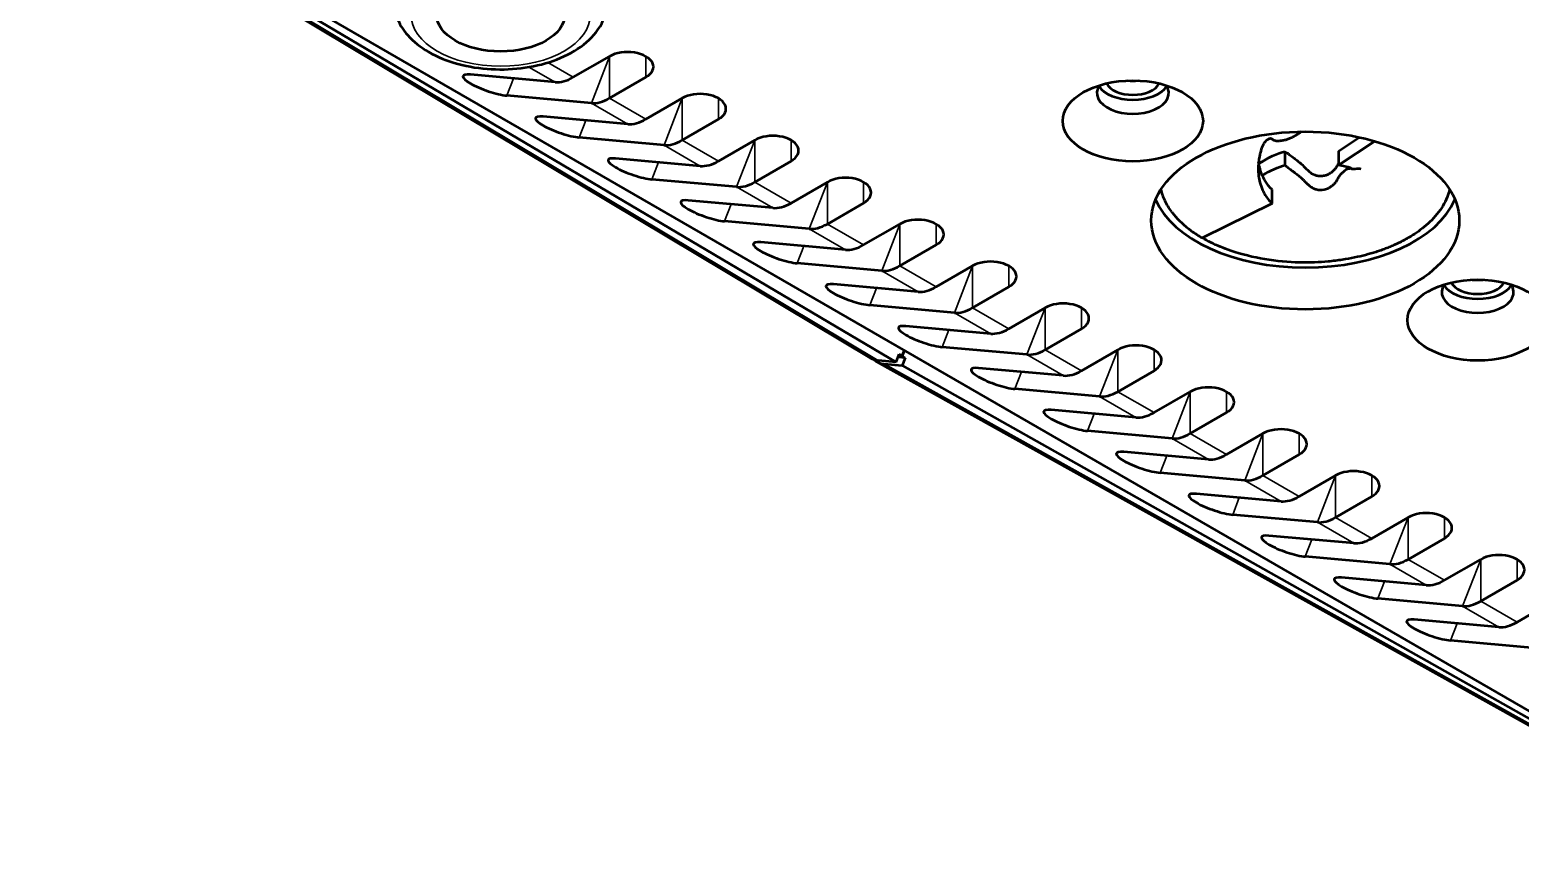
# Model space of a CAD drawing. Header units: millimetres. Extents: x 40 to 2195, y 40 to 1687.
# Drawn here: x 1515.1 to 1602.2, y 127.7 to 175.6 of the extents above; entities that cross this region are included whole.
import ezdxf

# ---------------------------------------------------------------- set-up
doc = ezdxf.new("R2010")
doc.units = ezdxf.units.MM
doc.header["$LTSCALE"] = 8
doc.layers.add('Visible (ISO)', color=7, linetype='Continuous', lineweight=50)
doc.layers.add('Visible Narrow (ISO)', color=7, linetype='Continuous', lineweight=35)

msp = doc.modelspace()

# ---------------------------------------------------------------- linework, layer by layer
at = {"layer": 'Visible (ISO)'}
for p, q in [((1564.215, 156.44), (1515.096, 185.807)), ((1565.726, 156.202), (1520.844, 182.735)), ((1611.726, 130.604), (1521.541, 182.673)), ((1546.855, 172.839), (1548.977, 174.064)), ((1545.795, 172.555), (1540.845, 172.997)), ((1548.977, 171.615), (1551.098, 172.839)), ((1547.916, 171.33), (1542.966, 171.773)), ((1551.098, 170.39), (1553.219, 171.615)), ((1550.037, 170.106), (1545.088, 170.548)), ((1553.219, 169.165), (1555.341, 170.39)), ((1552.159, 168.881), (1547.209, 169.323)), ((1555.341, 167.94), (1557.462, 169.165)), ((1591.58, 168.527), (1592.804, 169.334)), ((1591.58, 167.71), (1593.699, 169.107)), ((1588.446, 168.513), (1588.446, 167.697)), ((1591.58, 168.527), (1591.58, 167.71)), ((1554.28, 167.656), (1549.33, 168.098)), ((1557.462, 166.716), (1559.583, 167.94)), ((1556.401, 166.431), (1551.451, 166.874)), ((1559.583, 165.491), (1561.705, 166.716)), ((1558.523, 165.207), (1553.573, 165.649)), ((1561.705, 164.266), (1563.826, 165.491)), ((1587.691, 165.465), (1587.691, 166.281)), ((1587.691, 165.465), (1583.625, 163.45)), ((1560.644, 163.982), (1555.694, 164.424)), ((1563.826, 163.041), (1565.947, 164.266)), ((1562.765, 162.757), (1557.815, 163.199)), ((1565.947, 161.817), (1568.068, 163.041)), ((1564.886, 161.533), (1559.937, 161.975)), ((1568.068, 160.592), (1570.19, 161.817)), ((1567.008, 160.308), (1562.058, 160.75)), ((1570.19, 159.367), (1572.311, 160.592)), ((1569.129, 159.083), (1564.179, 159.525)), ((1572.311, 158.142), (1574.432, 159.367)), ((1571.25, 157.858), (1566.301, 158.3)), ((1574.432, 156.918), (1576.554, 158.142)), ((1566.08, 156.558), (1566.207, 156.885)), ((1566.207, 156.885), (1566.08, 156.558)), ((1573.372, 156.634), (1568.422, 157.076)), ((1576.554, 155.693), (1578.675, 156.918)), ((1615.461, 127.861), (1564.595, 156.221)), ((1565.726, 156.202), (1564.668, 156.297)), ((1565.021, 156.093), (1566.079, 155.998)), ((1565.726, 156.202), (1565.902, 156.656)), ((1566.255, 156.452), (1565.837, 156.489)), ((1565.871, 156.576), (1566.08, 156.558)), ((1566.08, 156.558), (1565.871, 156.576)), ((1566.08, 156.558), (1565.902, 156.656)), ((1566.255, 156.452), (1566.079, 155.998)), ((1566.079, 155.998), (1611.354, 130.479)), ((1566.08, 156.558), (1566.255, 156.452)), ((1575.493, 155.409), (1570.543, 155.851)), ((1578.675, 154.468), (1580.796, 155.693)), ((1577.614, 154.184), (1572.665, 154.626)), ((1580.796, 153.243), (1582.918, 154.468)), ((1579.736, 152.959), (1574.786, 153.401)), ((1582.918, 152.019), (1585.039, 153.243)), ((1581.857, 151.735), (1576.907, 152.177)), ((1585.039, 150.794), (1587.16, 152.019)), ((1583.978, 150.51), (1579.029, 150.952)), ((1587.16, 149.569), (1589.282, 150.794)), ((1586.1, 149.285), (1581.15, 149.727)), ((1589.282, 148.345), (1591.403, 149.569)), ((1588.221, 148.06), (1583.271, 148.502)), ((1591.403, 147.12), (1593.524, 148.345)), ((1590.342, 146.836), (1585.393, 147.278)), ((1593.524, 145.895), (1595.646, 147.12)), ((1592.464, 145.611), (1587.514, 146.053)), ((1595.646, 144.67), (1597.767, 145.895)), ((1594.585, 144.386), (1589.635, 144.828)), ((1597.767, 143.446), (1599.888, 144.67)), ((1596.706, 143.161), (1591.757, 143.603)), ((1599.888, 142.221), (1602.01, 143.446)), ((1598.828, 141.937), (1593.878, 142.379)), ((1602.01, 140.996), (1604.131, 142.221)), ((1600.949, 140.712), (1595.999, 141.154)), ((1603.07, 139.487), (1598.121, 139.929))]:
    msp.add_line(p, q, dxfattribs=at)
for centre, major_axis in [((1542.613, 176.514), (3.75, 0)), ((1579.559, 170.288), (4.1, 0)), ((1589.635, 164.47), (-9, 0)), ((1599.712, 158.653), (4.1, 0))]:
    msp.add_ellipse(centre, major_axis=major_axis, ratio=0.57735, dxfattribs=at)
for centre, major_axis, start_param, end_param in [((1550.037, 173.452), (1.5, 0), 5.497787, 8.63938), ((1546.855, 175.289), (-1.5, -2.598), 0.261799, 0.785398), ((1579.559, 172.737), (-1.6, 0), 0.279852, 2.86174), ((1579.559, 173.554), (1.6, 0), 4.514879, 4.909899), ((1548.977, 174.064), (-1.5, -2.598), 0.261799, 0.785398), ((1554.28, 171.002), (1.5, 0), 5.497787, 8.63938), ((1579.559, 171.921), (2.1, 0), 2.762165, 6.662613), ((1579.559, 172.737), (-2.1, 0), 0.343429, 2.798164), ((1551.098, 172.839), (-1.5, -2.598), 0.261799, 0.785398), ((1553.219, 171.615), (-1.5, -2.598), 0.261799, 0.785398), ((1558.523, 168.553), (1.5, 0), 5.497787, 8.63938), ((1555.341, 170.39), (-1.5, -2.598), 0.261799, 0.785398), ((1557.462, 169.165), (-1.5, -2.598), 0.261799, 0.785398), ((1562.765, 166.103), (1.5, 0), 5.497787, 8.63938), ((1559.583, 167.94), (-1.5, -2.598), 0.261799, 0.785398), ((1589.635, 166.92), (-9, 0), 0.237941, 2.903652), ((1561.705, 166.716), (-1.5, -2.598), 0.261799, 0.785398), ((1567.008, 163.654), (1.5, 0), 5.497787, 8.63938), ((1563.826, 165.491), (-1.5, -2.598), 0.261799, 0.785398), ((1571.25, 161.204), (1.5, 0), 5.497787, 8.63938), ((1565.947, 164.266), (-1.5, -2.598), 0.261799, 0.785398), ((1568.068, 163.041), (-1.5, -2.598), 0.261799, 0.785398), ((1599.712, 160.286), (2.1, 0), 2.762165, 6.662613), ((1599.712, 161.102), (-2.1, 0), 0.343429, 2.798164), ((1599.712, 161.102), (-1.6, 0), 0.279852, 2.86174), ((1599.712, 161.919), (1.6, 0), 4.514879, 4.909899), ((1575.493, 158.755), (1.5, 0), 5.497787, 8.63938), ((1570.19, 161.817), (-1.5, -2.598), 0.261799, 0.785398), ((1572.311, 160.592), (-1.5, -2.598), 0.261799, 0.785398), ((1574.432, 159.367), (-1.5, -2.598), 0.261799, 0.785398), ((1579.736, 156.305), (1.5, 0), 5.497787, 8.63938), ((1565.729, 159.031), (1.5, 2.598), 3.132861, 3.403479), ((1566.082, 158.826), (1.5, 2.598), 3.023552, 3.403478), ((1576.554, 158.142), (-1.5, -2.598), 0.261799, 0.785398), ((1578.675, 156.918), (-1.5, -2.598), 0.261799, 0.785398), ((1583.978, 153.856), (1.5, 0), 5.497787, 8.63938), ((1580.796, 155.693), (-1.5, -2.598), 0.261799, 0.785398), ((1582.918, 154.468), (-1.5, -2.598), 0.261799, 0.785398), ((1588.221, 151.406), (1.5, 0), 5.497787, 8.63938), ((1585.039, 153.243), (-1.5, -2.598), 0.261799, 0.785398), ((1592.464, 148.957), (1.5, 0), 5.497787, 8.63938), ((1587.16, 152.019), (-1.5, -2.598), 0.261799, 0.785398), ((1589.282, 150.794), (-1.5, -2.598), 0.261799, 0.785398), ((1596.706, 146.507), (1.5, 0), 5.497787, 8.63938), ((1591.403, 149.569), (-1.5, -2.598), 0.261799, 0.785398), ((1593.524, 148.345), (-1.5, -2.598), 0.261799, 0.785398), ((1595.646, 147.12), (-1.5, -2.598), 0.261799, 0.785398), ((1600.949, 144.058), (1.5, 0), 5.497787, 8.63938), ((1597.767, 145.895), (-1.5, -2.598), 0.261799, 0.785398), ((1599.888, 144.67), (-1.5, -2.598), 0.261799, 0.785398), ((1602.01, 143.446), (-1.5, -2.598), 0.261799, 0.785398)]:
    msp.add_ellipse(centre, major_axis=major_axis, ratio=0.57735, start_param=start_param, end_param=end_param, dxfattribs=at)
for points, knots in [([(1536.533, 176.382), (1536.675, 175.986), (1536.9, 175.622), (1537.517, 174.92), (1537.932, 174.595), (1538.916, 174.027), (1539.497, 173.793), (1540.737, 173.456), (1541.397, 173.353), (1542.728, 173.28), (1543.398, 173.31), (1544.697, 173.5), (1545.324, 173.661), (1546.483, 174.11), (1547.014, 174.4), (1547.904, 175.103), (1548.27, 175.514), (1548.585, 176.115), (1548.644, 176.247), (1548.692, 176.382)], [5.701218, 5.701218, 5.701218, 5.701218, 5.966867, 5.966867, 6.282703, 6.282703, 6.628859, 6.628859, 6.974502, 6.974502, 7.316899, 7.316899, 7.660317, 7.660317, 8.007658, 8.007658, 8.345227, 8.345227, 8.435949, 8.435949, 8.435949, 8.435949]), ([(1589.39, 169.665), (1589.381, 169.657), (1589.372, 169.649), (1589.306, 169.59), (1589.248, 169.544), (1589.123, 169.458), (1589.059, 169.419), (1588.914, 169.34), (1588.84, 169.306), (1588.741, 169.265), (1588.705, 169.251), (1588.606, 169.214), (1588.542, 169.193), (1588.41, 169.157), (1588.343, 169.143), (1588.209, 169.122), (1588.142, 169.115), (1588.029, 169.11), (1587.98, 169.111), (1587.916, 169.119), (1587.898, 169.122), (1587.841, 169.135), (1587.81, 169.148), (1587.76, 169.179), (1587.745, 169.189), (1587.708, 169.216), (1587.688, 169.231), (1587.662, 169.245), (1587.656, 169.248), (1587.621, 169.261), (1587.591, 169.261), (1587.532, 169.244), (1587.508, 169.234), (1587.474, 169.216), (1587.463, 169.209), (1587.432, 169.191), (1587.412, 169.178), (1587.355, 169.137), (1587.32, 169.106), (1587.271, 169.053), (1587.256, 169.034), (1587.221, 168.986), (1587.2, 168.954), (1587.157, 168.874), (1587.137, 168.83), (1587.104, 168.75), (1587.094, 168.722), (1587.071, 168.661), (1587.06, 168.627), (1587.042, 168.572), (1587.036, 168.552), (1587.017, 168.492), (1587.006, 168.452), (1586.987, 168.377), (1586.978, 168.342), (1586.957, 168.245), (1586.946, 168.184), (1586.924, 168.04), (1586.914, 167.959), (1586.898, 167.788), (1586.891, 167.694), (1586.882, 167.409), (1586.888, 167.239), (1586.938, 166.851), (1587, 166.556), (1587.176, 166.171), (1587.211, 166.103), (1587.308, 165.932), (1587.373, 165.833), (1587.52, 165.642), (1587.602, 165.55), (1587.691, 165.465)], [0.1895787, 0.1895787, 0.1895787, 0.1895787, 0.1932999, 0.1932999, 0.2174673, 0.2174673, 0.2395745, 0.2395745, 0.2669349, 0.2669349, 0.2827999, 0.2827999, 0.3102904, 0.3102904, 0.3407244, 0.3407244, 0.3731351, 0.3731351, 0.3994974, 0.3994974, 0.4105993, 0.4105993, 0.4350594, 0.4350594, 0.4470255, 0.4470255, 0.4626407, 0.4626407, 0.4676887, 0.4676887, 0.4883797, 0.4883797, 0.5014145, 0.5014145, 0.5079848, 0.5079848, 0.5202333, 0.5202333, 0.5440608, 0.5440608, 0.5550669, 0.5550669, 0.5713839, 0.5713839, 0.5859827, 0.5859827, 0.593731, 0.593731, 0.6028632, 0.6028632, 0.608364, 0.608364, 0.6187408, 0.6187408, 0.6277891, 0.6277891, 0.6426012, 0.6426012, 0.6631252, 0.6631252, 0.6857124, 0.6857124, 0.7223331, 0.7223331, 0.7696781, 0.7696781, 0.7802243, 0.7802243, 0.7964371, 0.7964371, 0.8130031, 0.8130031, 0.8130031, 0.8130031]), ([(1588.446, 168.513), (1588.484, 168.486), (1588.523, 168.458), (1588.605, 168.398), (1588.648, 168.365), (1588.789, 168.26), (1588.888, 168.185), (1589.051, 168.062), (1589.117, 168.011), (1589.242, 167.911), (1589.301, 167.863), (1589.395, 167.782), (1589.431, 167.75), (1589.558, 167.632), (1589.633, 167.552), (1589.773, 167.413), (1589.832, 167.357), (1589.948, 167.264), (1590.047, 167.193), (1590.219, 167.129), (1590.251, 167.119), (1590.354, 167.092), (1590.426, 167.082), (1590.564, 167.077), (1590.633, 167.081), (1590.767, 167.103), (1590.831, 167.12), (1590.928, 167.157), (1590.961, 167.172), (1591.057, 167.22), (1591.12, 167.258), (1591.231, 167.34), (1591.28, 167.382), (1591.349, 167.45), (1591.371, 167.475), (1591.428, 167.542), (1591.457, 167.583), (1591.517, 167.681), (1591.543, 167.732), (1591.571, 167.784), (1591.576, 167.791), (1591.58, 167.799)], [0.000001, 0.000001, 0.000001, 0.000001, 0.0139442, 0.0139442, 0.0302237, 0.0302237, 0.0658114, 0.0658114, 0.0898822, 0.0898822, 0.1128956, 0.1128956, 0.1276941, 0.1276941, 0.1671819, 0.1671819, 0.2005253, 0.2005253, 0.2339781, 0.2339781, 0.2415836, 0.2415836, 0.2574974, 0.2574974, 0.2724282, 0.2724282, 0.2872043, 0.2872043, 0.2948577, 0.2948577, 0.3104604, 0.3104604, 0.323868, 0.323868, 0.3307732, 0.3307732, 0.3422253, 0.3422253, 0.3547873, 0.3547873, 0.3570074, 0.3570074, 0.3570074, 0.3570074]), ([(1587.691, 166.281), (1587.549, 166.417), (1587.426, 166.569), (1587.221, 166.888), (1587.139, 167.054), (1587.032, 167.336), (1586.998, 167.447), (1586.955, 167.623), (1586.942, 167.686), (1586.922, 167.799), (1586.914, 167.848), (1586.908, 167.898)], [-1.3904247, -1.3904247, -1.3904247, -1.3904247, -1.2858826, -1.2858826, -1.1854961, -1.1854961, -1.1216988, -1.1216988, -1.0866955, -1.0866955, -1.0591796, -1.0591796, -1.0591796, -1.0591796]), ([(1588.446, 167.697), (1588.511, 167.651), (1588.58, 167.6), (1588.721, 167.494), (1588.797, 167.437), (1588.926, 167.34), (1588.979, 167.3), (1589.1, 167.207), (1589.169, 167.154), (1589.32, 167.031), (1589.402, 166.961), (1589.498, 166.871), (1589.517, 166.853), (1589.579, 166.792), (1589.619, 166.75), (1589.684, 166.685), (1589.706, 166.663), (1589.754, 166.615), (1589.781, 166.59), (1589.839, 166.536), (1589.872, 166.507), (1589.965, 166.436), (1590.023, 166.399), (1590.148, 166.337), (1590.212, 166.313), (1590.358, 166.274), (1590.432, 166.266), (1590.678, 166.256), (1590.816, 166.299), (1590.952, 166.349), (1591.021, 166.383), (1591.148, 166.46), (1591.208, 166.504), (1591.306, 166.589), (1591.346, 166.63), (1591.423, 166.719), (1591.453, 166.762), (1591.499, 166.835), (1591.514, 166.862), (1591.554, 166.934), (1591.576, 166.976), (1591.612, 167.039), (1591.624, 167.058), (1591.662, 167.114), (1591.689, 167.146), (1591.731, 167.19), (1591.743, 167.202), (1591.772, 167.229), (1591.788, 167.245), (1591.825, 167.279), (1591.848, 167.299), (1591.888, 167.336), (1591.907, 167.352), (1591.958, 167.397), (1591.989, 167.423), (1592.043, 167.462), (1592.066, 167.475), (1592.098, 167.49), (1592.109, 167.493), (1592.132, 167.501), (1592.146, 167.503), (1592.17, 167.508), (1592.181, 167.509), (1592.204, 167.512), (1592.216, 167.513), (1592.232, 167.516), (1592.236, 167.516), (1592.251, 167.519), (1592.262, 167.52), (1592.281, 167.522), (1592.29, 167.522), (1592.305, 167.521), (1592.311, 167.519), (1592.321, 167.516), (1592.325, 167.514), (1592.329, 167.512)], [0.000001, 0.000001, 0.000001, 0.000001, 0.023835, 0.023835, 0.051667, 0.051667, 0.071007, 0.071007, 0.096695, 0.096695, 0.128979, 0.128979, 0.137443, 0.137443, 0.156784, 0.156784, 0.167101, 0.167101, 0.178671, 0.178671, 0.193309, 0.193309, 0.217459, 0.217459, 0.239538, 0.239538, 0.26687, 0.26687, 0.347814, 0.347814, 0.434235, 0.434235, 0.5179, 0.5179, 0.580753, 0.580753, 0.648715, 0.648715, 0.686474, 0.686474, 0.74841, 0.74841, 0.789543, 0.789543, 0.873111, 0.873111, 0.904841, 0.904841, 0.950035, 0.950035, 1.008062, 1.008062, 1.060539, 1.060539, 1.154171, 1.154171, 1.237714, 1.237714, 1.278651, 1.278651, 1.336801, 1.336801, 1.39202, 1.39202, 1.455893, 1.455893, 1.479669, 1.479669, 1.544984, 1.544984, 1.608665, 1.608665, 1.657524, 1.657524, 1.697084, 1.697084, 1.697084, 1.697084]), ([(1592.336, 167.509), (1592.341, 167.506), (1592.346, 167.502), (1592.36, 167.49), (1592.371, 167.479), (1592.391, 167.461), (1592.384, 167.474), (1592.363, 167.492), (1592.354, 167.498), (1592.331, 167.512), (1592.318, 167.519), (1592.275, 167.538), (1592.241, 167.55), (1592.134, 167.585), (1592.051, 167.607), (1591.846, 167.656), (1591.722, 167.683), (1591.58, 167.71)], [1.717744, 1.717744, 1.717744, 1.717744, 1.77382, 1.77382, 1.898544, 1.898544, 2.129539, 2.129539, 2.244199, 2.244199, 2.347609, 2.347609, 2.536171, 2.536171, 2.833047, 2.833047, 3.142343, 3.142343, 3.142343, 3.142343]), ([(1592.881, 167.481), (1592.881, 167.481), (1592.881, 167.481), (1592.878, 167.481), (1592.872, 167.481), (1592.853, 167.482), (1592.842, 167.482), (1592.8, 167.484), (1592.765, 167.484), (1592.673, 167.484), (1592.613, 167.482), (1592.496, 167.477), (1592.441, 167.473), (1592.385, 167.468)], [0.07645503, 0.07645503, 0.07645503, 0.07645503, 0.07861142, 0.07861142, 0.0854596, 0.0854596, 0.09261223, 0.09261223, 0.1095706, 0.1095706, 0.13144342, 0.13144342, 0.14927192, 0.14927192, 0.14927192, 0.14927192]), ([(1581.834, 164.971), (1581.678, 165.18), (1581.415, 165.611), (1581.257, 166.059), (1581.205, 166.29)], [0, 0, 0, 0, 0.04896718, 0.09787681, 0.09787681, 0.09787681, 0.09787681]), ([(1598.065, 166.29), (1598.031, 166.137), (1597.929, 165.806), (1597.684, 165.313), (1597.342, 164.828), (1596.93, 164.385), (1596.477, 163.997), (1596.069, 163.707), (1595.727, 163.494), (1595.446, 163.336), (1595.166, 163.191), (1594.887, 163.059), (1594.609, 162.939), (1594.331, 162.828), (1594.049, 162.724), (1593.668, 162.596), (1593.172, 162.452), (1592.528, 162.299), (1591.804, 162.168), (1591.049, 162.073), (1590.197, 162.015), (1589, 162.003), (1587.273, 162.149), (1585.453, 162.603), (1584.284, 163.091), (1583.782, 163.359), (1583.625, 163.45)], [0.1827656, 0.1827656, 0.1827656, 0.1827656, 0.2129459, 0.2473783, 0.2818107, 0.3162431, 0.3506755, 0.3851079, 0.4063988, 0.4276897, 0.4489806, 0.4702715, 0.4915624, 0.5128533, 0.5341442, 0.5554351, 0.5980169, 0.6405987, 0.6831805, 0.7257623, 0.760042, 0.7943217, 0.8628812, 0.9314406, 0.9771469, 1, 1, 1, 1]), ([(1581.834, 164.971), (1581.872, 164.921), (1582.178, 164.529), (1582.744, 164.004), (1583.394, 163.583), (1583.625, 163.45)], [0, 0, 0, 0, 0.088027, 0.696009, 1, 1, 1, 1])]:
    msp.add_open_spline(points, degree=3, knots=knots, dxfattribs=at)
for points in [[(1540.845, 172.997), (1540.568, 173.022), (1540.243, 172.939), (1540.73, 172.49), (1541.906, 171.979), (1542.688, 171.798), (1542.966, 171.773)], [(1545.088, 170.548), (1544.81, 170.572), (1544.486, 170.49), (1544.973, 170.04), (1546.149, 169.53), (1546.931, 169.348), (1547.209, 169.323)], [(1549.33, 168.098), (1549.053, 168.123), (1548.729, 168.04), (1549.215, 167.591), (1550.391, 167.08), (1551.173, 166.899), (1551.451, 166.874)], [(1586.923, 167.797), (1587.476, 168.155), (1588.006, 168.408), (1588.446, 168.513)], [(1587.122, 167.106), (1587.603, 167.398), (1588.06, 167.604), (1588.446, 167.697)], [(1553.573, 165.649), (1553.296, 165.673), (1552.971, 165.591), (1553.458, 165.141), (1554.634, 164.631), (1555.416, 164.449), (1555.694, 164.424)], [(1557.815, 163.199), (1557.538, 163.224), (1557.214, 163.141), (1557.701, 162.692), (1558.877, 162.181), (1559.659, 162), (1559.937, 161.975)], [(1562.058, 160.75), (1561.781, 160.774), (1561.456, 160.692), (1561.943, 160.242), (1563.119, 159.732), (1563.901, 159.55), (1564.179, 159.525)], [(1566.301, 158.3), (1566.024, 158.325), (1565.699, 158.242), (1566.186, 157.793), (1567.362, 157.282), (1568.144, 157.101), (1568.422, 157.076)], [(1570.543, 155.851), (1570.266, 155.875), (1569.942, 155.793), (1570.428, 155.343), (1571.604, 154.833), (1572.387, 154.651), (1572.665, 154.626)], [(1574.786, 153.401), (1574.509, 153.426), (1574.184, 153.343), (1574.671, 152.894), (1575.847, 152.383), (1576.629, 152.202), (1576.907, 152.177)], [(1579.029, 150.952), (1578.752, 150.976), (1578.427, 150.894), (1578.914, 150.445), (1580.09, 149.934), (1580.872, 149.752), (1581.15, 149.727)], [(1583.271, 148.502), (1582.994, 148.527), (1582.67, 148.444), (1583.156, 147.995), (1584.332, 147.484), (1585.115, 147.303), (1585.393, 147.278)], [(1587.514, 146.053), (1587.237, 146.077), (1586.912, 145.995), (1587.399, 145.546), (1588.575, 145.035), (1589.357, 144.853), (1589.635, 144.828)], [(1591.757, 143.603), (1591.479, 143.628), (1591.155, 143.545), (1591.642, 143.096), (1592.818, 142.585), (1593.6, 142.404), (1593.878, 142.379)], [(1595.999, 141.154), (1595.722, 141.178), (1595.398, 141.096), (1595.884, 140.647), (1597.06, 140.136), (1597.842, 139.954), (1598.121, 139.929)]]:
    msp.add_open_spline(points, degree=3, dxfattribs=at)
at = {"layer": 'Visible Narrow (ISO)'}
for p, q in [((1515.548, 185.664), (1564.668, 156.297)), ((1544.263, 173.439), (1545.795, 172.555)), ((1545.366, 173.699), (1546.855, 172.839)), ((1548.977, 174.064), (1547.916, 171.33)), ((1548.977, 174.064), (1548.977, 171.615)), ((1551.098, 174.064), (1551.098, 172.839)), ((1543.354, 172.773), (1542.966, 171.773)), ((1548.977, 171.615), (1551.098, 170.39)), ((1553.219, 171.615), (1552.159, 168.881)), ((1553.219, 171.615), (1553.219, 169.165)), ((1555.341, 171.615), (1555.341, 170.39)), ((1547.916, 171.33), (1550.037, 170.106)), ((1547.597, 170.324), (1547.209, 169.323)), ((1553.219, 169.165), (1555.341, 167.94)), ((1557.462, 169.165), (1556.401, 166.431)), ((1557.462, 169.165), (1557.462, 166.716)), ((1559.583, 169.165), (1559.583, 167.94)), ((1552.159, 168.881), (1554.28, 167.656)), ((1551.84, 167.874), (1551.451, 166.874)), ((1556.401, 166.431), (1558.523, 165.207)), ((1557.462, 166.716), (1559.583, 165.491)), ((1561.705, 166.716), (1560.644, 163.982)), ((1561.705, 166.716), (1561.705, 164.266)), ((1563.826, 166.716), (1563.826, 165.491)), ((1556.082, 165.425), (1555.694, 164.424)), ((1560.644, 163.982), (1562.765, 162.757)), ((1561.705, 164.266), (1563.826, 163.041)), ((1565.947, 164.266), (1564.886, 161.533)), ((1565.947, 164.266), (1565.947, 161.817)), ((1568.068, 164.266), (1568.068, 163.041)), ((1560.325, 162.975), (1559.937, 161.975)), ((1564.886, 161.533), (1567.008, 160.308)), ((1565.947, 161.817), (1568.068, 160.592)), ((1570.19, 161.817), (1569.129, 159.083)), ((1570.19, 161.817), (1570.19, 159.367)), ((1572.311, 161.817), (1572.311, 160.592)), ((1564.568, 160.526), (1564.179, 159.525)), ((1569.129, 159.083), (1571.25, 157.858)), ((1570.19, 159.367), (1572.311, 158.142)), ((1574.432, 159.367), (1573.372, 156.634)), ((1574.432, 159.367), (1574.432, 156.918)), ((1576.554, 159.367), (1576.554, 158.142)), ((1568.81, 158.076), (1568.422, 157.076)), ((1574.432, 156.918), (1576.554, 155.693)), ((1578.675, 156.918), (1577.614, 154.184)), ((1578.675, 156.918), (1578.675, 154.468)), ((1580.796, 156.918), (1580.796, 155.693)), ((1565.021, 156.093), (1615.888, 127.733)), ((1573.372, 156.634), (1575.493, 155.409)), ((1573.053, 155.627), (1572.665, 154.626)), ((1577.614, 154.184), (1579.736, 152.959)), ((1578.675, 154.468), (1580.796, 153.243)), ((1582.918, 154.468), (1581.857, 151.735)), ((1582.918, 154.468), (1582.918, 152.019)), ((1585.039, 154.468), (1585.039, 153.243)), ((1577.296, 153.177), (1576.907, 152.177)), ((1581.857, 151.735), (1583.978, 150.51)), ((1582.918, 152.019), (1585.039, 150.794)), ((1587.16, 152.019), (1586.1, 149.285)), ((1587.16, 152.019), (1587.16, 149.569)), ((1589.282, 152.019), (1589.282, 150.794)), ((1581.538, 150.728), (1581.15, 149.727)), ((1586.1, 149.285), (1588.221, 148.06)), ((1587.16, 149.569), (1589.282, 148.345)), ((1591.403, 149.569), (1590.342, 146.836)), ((1591.403, 149.569), (1591.403, 147.12)), ((1593.524, 149.569), (1593.524, 148.345)), ((1585.781, 148.278), (1585.393, 147.278)), ((1590.342, 146.836), (1592.464, 145.611)), ((1591.403, 147.12), (1593.524, 145.895)), ((1595.646, 147.12), (1594.585, 144.386)), ((1595.646, 147.12), (1595.646, 144.67)), ((1597.767, 147.12), (1597.767, 145.895)), ((1590.023, 145.829), (1589.635, 144.828)), ((1595.646, 144.67), (1597.767, 143.446)), ((1599.888, 144.67), (1598.828, 141.937)), ((1599.888, 144.67), (1599.888, 142.221)), ((1602.01, 144.67), (1602.01, 143.446)), ((1594.585, 144.386), (1596.706, 143.161)), ((1594.266, 143.379), (1593.878, 142.379)), ((1599.888, 142.221), (1602.01, 140.996)), ((1598.828, 141.937), (1600.949, 140.712)), ((1598.509, 140.93), (1598.121, 139.929))]:
    msp.add_line(p, q, dxfattribs=at)
msp.add_ellipse((1542.613, 176.514), major_axis=(-5.246, 0), ratio=0.57735, dxfattribs=at)

doc.saveas('drawing.dxf')
